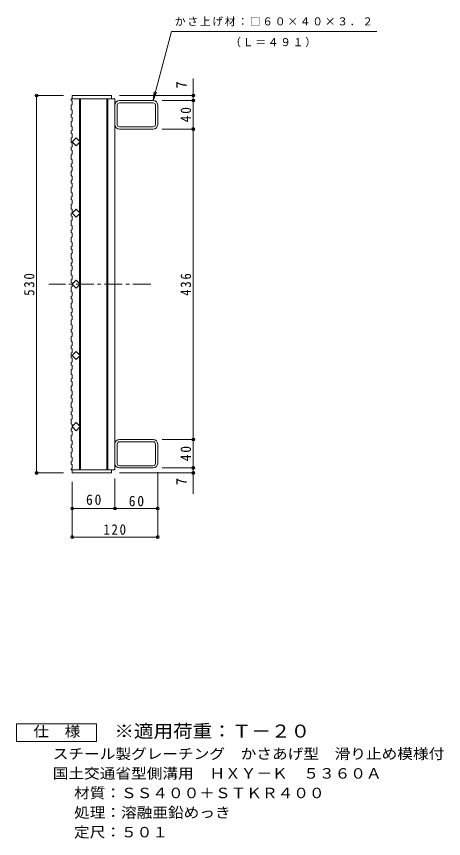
# Model space of a CAD drawing. Units: millimetres, scale not verified. Extents: x -547 to 819, y -687 to 676.
# Drawn here: x 219 to 819, y -536 to 618 of the extents above; entities that cross this region are included whole.
import ezdxf
from ezdxf.enums import TextEntityAlignment as Align

# ---------------------------------------------------------------- set-up
doc = ezdxf.new("R2010")
doc.units = ezdxf.units.MM
doc.header["$LTSCALE"] = 5
doc.header["$PDMODE"] = 32
doc.header["$PDSIZE"] = 4
doc.linetypes.add('CHAIN1', pattern=[8, 5, -1, 1, -1])
for name, color, linetype, lineweight in [('B-1', 2, 'Continuous', 9), ('B-2', 3, 'Continuous', 9), ('B-4', 7, 'Continuous', 9), ('B-A', 3, 'Continuous', 9), ('F-4_F-4ﾚｲﾔ', 2, 'Continuous', 9)]:
    doc.layers.add(name, color=color, linetype=linetype, lineweight=lineweight)
doc.layers.add('F-5_F-5ﾚｲﾔ', color=2, linetype='Continuous')
doc.styles.add('ＭＳ ゴシック', font='')
doc.styles.get('ＭＳ ゴシック').set_extended_font_data('MS Gothic')

msp = doc.modelspace()

# ---------------------------------------------------------------- linework, layer by layer
at = {"layer": 'B-1'}
for p, q in [((410.803, 500.109), (363.603, 500.109)), ((410.802, 496.909), (363.603, 496.909)), ((357.203, 493.709), (357.203, 466.509)), ((360.403, 466.509), (360.403, 493.709)), ((414.002, 466.509), (414.002, 493.709)), ((417.202, 466.509), (417.202, 493.709)), ((363.603, 463.309), (410.802, 463.309)), ((410.803, 460.109), (363.603, 460.109)), ((410.803, 24.109), (363.603, 24.109)), ((357.203, 17.709), (357.203, -9.491)), ((360.403, 17.709), (360.403, -9.491)), ((363.603, 20.909), (410.802, 20.909)), ((414.002, 17.709), (414.002, -9.491)), ((417.202, 17.709), (417.202, -9.491)), ((410.802, -12.691), (363.603, -12.691)), ((410.803, -15.891), (363.603, -15.891))]:
    msp.add_line(p, q, dxfattribs=at)
for centre, radius, start, end in [((363.603, 493.709), 6.4, 90, 180), ((363.603, 493.709), 3.2, 90, 180), ((410.802, 493.709), 3.2, 0, 90), ((410.803, 493.709), 6.4, 0, 90), ((363.603, 466.509), 6.4, 180, 270), ((363.603, 466.509), 3.2, 180, 270), ((410.802, 466.509), 3.2, 270, 0), ((410.803, 466.509), 6.4, 270, 0), ((363.603, 17.709), 6.4, 90, 180), ((410.803, 17.709), 6.4, 0, 90), ((363.603, 17.709), 3.2, 90, 180), ((410.802, 17.709), 3.2, 0, 90), ((363.603, -9.491), 6.4, 180, 270), ((363.603, -9.491), 3.2, 180, 270), ((410.802, -9.491), 3.2, 270, 0), ((410.803, -9.491), 6.4, 270, 0)]:
    msp.add_arc(centre, radius, start, end, dxfattribs=at)
at = {"layer": 'B-2'}
for p, q in [((295.702, 502.609), (357.203, 502.609)), ((297.203, 507.109), (352.203, 507.109)), ((297.203, 507.109), (297.203, 502.609)), ((307.202, 443.423), (307.202, 502.609)), ((308.703, 292.109), (308.703, 502.609)), ((345.703, 502.609), (345.703, 277.279)), ((347.203, 502.609), (347.203, 277.279)), ((352.203, 507.109), (352.203, 502.609)), ((357.203, 502.609), (357.203, 277.279)), ((307.202, 343.423), (307.202, 440.796)), ((307.202, 292.109), (307.202, 340.796)), ((307.202, 292.109), (307.202, 243.423)), ((308.703, 292.109), (308.703, -18.391)), ((345.703, -18.391), (345.703, 277.279)), ((347.203, -18.391), (347.203, 277.279)), ((357.203, -18.391), (357.203, 277.279)), ((307.202, 240.795), (307.202, 143.423)), ((307.202, 140.795), (307.202, 43.423)), ((307.202, 40.795), (307.202, -18.391)), ((295.702, -18.391), (357.203, -18.391)), ((297.203, -22.891), (297.203, -18.391)), ((297.203, -22.891), (352.203, -22.891)), ((352.203, -22.891), (352.203, -18.391))]:
    msp.add_line(p, q, dxfattribs=at)
at = {"layer": 'B-2', "linetype": 'CHAIN1'}
msp.add_line((407.542, 242.109), (264.179, 242.109), dxfattribs=at)
at = {"layer": 'B-2'}
for points in [[(308.516, 442.11), (302.859, 436.453), (297.203, 442.11), (302.859, 447.766)], [(308.516, 342.11), (302.859, 336.453), (297.203, 342.11), (302.859, 347.766)], [(308.516, 242.109), (302.859, 247.766), (297.203, 242.109), (302.859, 236.452)], [(308.516, 142.109), (302.859, 147.766), (297.203, 142.109), (302.859, 136.452)], [(308.516, 42.109), (302.859, 47.766), (297.203, 42.109), (302.859, 36.452)]]:
    msp.add_lwpolyline(points, close=True, dxfattribs=at)
at = {"layer": 'B-4'}
for p, q in [((410.803, 500.109), (436.794, 597.109)), ((436.794, 597.109), (725.173, 597.109)), ((467.203, -52.27), (467.203, 531.176)), ((410.803, 500.109), (412.434, 512.502)), ((410.803, 500.109), (415.586, 511.657)), ((284.703, 507.109), (245.703, 507.109)), ((247.203, -22.891), (247.203, 507.109)), ((363.703, 507.109), (468.702, 507.109)), ((423.303, 500.109), (468.702, 500.109)), ((423.303, 460.109), (468.702, 460.109)), ((423.303, 24.109), (468.702, 24.109)), ((284.703, -22.891), (245.703, -22.891)), ((363.703, -22.891), (468.702, -22.891)), ((417.203, -21.991), (417.203, -114.391)), ((423.303, -15.891), (468.702, -15.891)), ((357.203, -30.891), (357.203, -74.391)), ((297.203, -35.391), (297.203, -114.391)), ((297.203, -72.891), (417.203, -72.891)), ((297.203, -112.891), (417.202, -112.891))]:
    msp.add_line(p, q, dxfattribs=at)
for p in [(247.203, 507.109), (467.203, 507.109), (467.203, 500.109), (467.203, 460.109), (467.203, 24.109), (247.203, -22.891), (467.203, -15.891), (467.203, -22.891), (297.203, -72.891), (357.203, -72.891), (417.203, -72.891), (297.203, -112.891), (417.202, -112.891)]:
    msp.add_point(p, dxfattribs=at)
at = {"layer": 'B-A'}
for p, q in [((295.702, 502.609), (295.702, 500.691)), ((295.702, 493.578), (297.203, 494.578)), ((295.702, 493.578), (295.702, 487.579)), ((295.702, 487.579), (297.203, 486.578)), ((297.203, 481.466), (297.203, 486.578)), ((295.702, 480.465), (297.203, 481.466)), ((295.702, 480.465), (295.702, 477.466)), ((295.702, 477.466), (297.203, 476.465)), ((297.203, 476.465), (297.203, 471.353)), ((295.702, 470.352), (297.203, 471.353)), ((295.702, 470.352), (295.702, 464.353)), ((295.702, 464.353), (297.203, 463.353)), ((297.203, 458.24), (297.203, 463.353)), ((295.702, 457.24), (297.203, 458.24)), ((295.702, 457.24), (295.702, 454.24)), ((295.702, 454.24), (297.203, 453.24)), ((297.203, 453.24), (297.203, 448.127)), ((295.702, 447.127), (297.203, 448.127)), ((295.702, 447.127), (295.702, 441.127)), ((295.702, 441.127), (297.203, 440.127)), ((297.203, 435.014), (297.203, 440.127)), ((295.702, 434.014), (297.203, 435.014)), ((295.702, 434.014), (295.702, 431.014)), ((295.702, 431.014), (297.203, 430.014)), ((297.203, 430.014), (297.203, 424.901)), ((295.702, 423.901), (297.203, 424.901)), ((295.702, 423.901), (295.702, 417.901)), ((295.702, 417.901), (297.203, 416.901)), ((297.203, 411.788), (297.203, 416.901)), ((295.702, 410.788), (297.203, 411.788)), ((295.702, 410.788), (295.702, 407.788)), ((295.702, 407.788), (297.203, 406.788)), ((297.203, 406.788), (297.203, 401.675)), ((295.702, 400.675), (297.203, 401.675)), ((295.702, 400.675), (295.702, 394.675)), ((295.702, 394.675), (297.203, 393.675)), ((297.203, 388.562), (297.203, 393.675)), ((295.702, 387.562), (297.203, 388.562)), ((295.702, 387.562), (295.702, 384.562)), ((295.702, 384.562), (297.203, 383.562)), ((297.203, 383.562), (297.203, 378.449)), ((295.702, 377.449), (297.203, 378.449)), ((295.702, 377.449), (295.702, 371.449)), ((295.702, 371.449), (297.203, 370.449)), ((297.203, 365.336), (297.203, 370.449)), ((295.702, 364.336), (297.203, 365.336)), ((295.702, 364.336), (295.702, 361.336)), ((295.702, 361.336), (297.203, 360.336)), ((297.203, 360.336), (297.203, 355.223)), ((295.702, 354.223), (297.203, 355.223)), ((295.702, 354.223), (295.702, 348.223)), ((295.702, 348.223), (297.203, 347.223)), ((297.203, 342.11), (297.203, 347.223)), ((295.702, 341.11), (297.203, 342.11)), ((295.702, 341.11), (295.702, 338.11)), ((295.702, 338.11), (297.203, 337.11)), ((297.203, 337.11), (297.203, 331.997)), ((295.702, 330.996), (297.203, 331.997)), ((295.702, 330.996), (295.702, 324.997)), ((295.702, 324.997), (297.203, 323.997)), ((297.203, 318.884), (297.203, 323.997)), ((295.702, 317.884), (297.203, 318.884)), ((295.702, 317.884), (295.702, 314.883)), ((295.702, 314.883), (297.203, 313.884)), ((297.203, 313.884), (297.203, 308.77)), ((295.702, 307.77), (297.203, 308.77)), ((295.702, 307.77), (295.702, 301.771)), ((295.702, 301.771), (297.203, 300.77)), ((297.203, 295.658), (297.203, 300.77)), ((295.702, 294.657), (297.203, 295.658)), ((295.702, 294.657), (295.702, 291.657)), ((295.702, 291.657), (297.203, 290.657)), ((297.203, 290.657), (297.203, 285.544)), ((295.702, 284.544), (297.203, 285.544)), ((295.702, 284.544), (295.702, 278.544)), ((295.702, 278.544), (297.203, 277.544)), ((297.203, 272.431), (297.203, 277.544)), ((295.702, 271.431), (297.203, 272.431)), ((295.702, 271.431), (295.702, 268.431)), ((295.702, 268.431), (297.203, 267.431)), ((297.203, 267.431), (297.203, 262.318)), ((295.702, 261.318), (297.203, 262.318)), ((295.702, 261.318), (295.702, 255.318)), ((295.702, 255.318), (297.203, 254.318)), ((297.203, 249.205), (297.203, 254.318)), ((295.702, 248.205), (297.203, 249.205)), ((295.702, 248.205), (295.702, 245.205)), ((295.702, 245.205), (297.203, 244.205)), ((297.203, 244.205), (297.203, 239.092)), ((295.702, 238.092), (297.203, 239.092)), ((295.702, 238.092), (295.702, 232.092)), ((295.702, 232.092), (297.203, 231.092)), ((297.203, 225.979), (297.203, 231.092)), ((295.702, 224.979), (297.203, 225.979)), ((295.702, 224.979), (295.702, 221.979)), ((295.702, 221.979), (297.203, 220.979)), ((297.203, 220.979), (297.203, 215.866)), ((295.702, 214.866), (297.203, 215.866)), ((295.702, 214.866), (295.702, 208.866)), ((295.702, 208.866), (297.203, 207.866)), ((297.203, 202.753), (297.203, 207.866)), ((295.702, 201.753), (297.203, 202.753)), ((295.702, 201.753), (295.702, 198.753)), ((295.702, 198.753), (297.203, 197.753)), ((297.203, 197.753), (297.203, 192.64)), ((295.702, 191.64), (297.203, 192.64)), ((295.702, 191.64), (295.702, 185.64)), ((295.702, 185.64), (297.203, 184.64)), ((295.702, 178.527), (297.203, 179.527)), ((295.702, 178.527), (295.702, 175.527)), ((295.702, 175.527), (297.203, 174.527)), ((297.203, 179.527), (297.203, 184.64)), ((297.203, 174.527), (297.203, 169.414)), ((295.702, 168.414), (297.203, 169.414)), ((295.702, 168.414), (295.702, 162.414)), ((295.702, 162.414), (297.203, 161.414)), ((295.702, 155.301), (297.203, 156.301)), ((295.702, 155.301), (295.702, 152.301)), ((295.702, 152.301), (297.203, 151.301)), ((297.203, 156.301), (297.203, 161.414)), ((297.203, 151.301), (297.203, 146.188)), ((295.702, 145.188), (297.203, 146.188)), ((295.702, 145.188), (295.702, 139.188)), ((295.702, 139.188), (297.203, 138.188)), ((295.702, 132.075), (297.203, 133.075)), ((295.702, 132.075), (295.702, 129.075)), ((295.702, 129.075), (297.203, 128.075)), ((297.203, 133.075), (297.203, 138.188)), ((297.203, 128.075), (297.203, 122.962)), ((295.702, 121.962), (297.203, 122.962)), ((295.702, 121.962), (295.702, 115.962)), ((295.702, 115.962), (297.203, 114.962)), ((295.702, 108.849), (297.203, 109.849)), ((295.702, 108.849), (295.702, 105.849)), ((295.702, 105.849), (297.203, 104.849)), ((297.203, 109.849), (297.203, 114.962)), ((297.203, 104.849), (297.203, 99.736)), ((295.702, 98.736), (297.203, 99.736)), ((295.702, 98.736), (295.702, 92.736)), ((295.702, 92.736), (297.203, 91.736)), ((295.702, 85.623), (297.203, 86.623)), ((295.702, 85.623), (295.702, 82.623)), ((295.702, 82.623), (297.203, 81.623)), ((297.203, 86.623), (297.203, 91.736)), ((297.203, 81.623), (297.203, 76.51)), ((295.702, 75.51), (297.203, 76.51)), ((295.702, 75.51), (295.702, 69.51)), ((295.702, 69.51), (297.203, 68.51)), ((295.702, 62.397), (297.203, 63.397)), ((295.702, 62.397), (295.702, 59.397)), ((295.702, 59.397), (297.203, 58.397)), ((297.203, 63.397), (297.203, 68.51)), ((297.203, 58.397), (297.203, 53.284)), ((295.702, 52.284), (297.203, 53.284)), ((295.702, 52.284), (295.702, 46.284)), ((295.702, 46.284), (297.203, 45.284)), ((295.702, 39.171), (297.203, 40.171)), ((295.702, 39.171), (295.702, 36.171)), ((295.702, 36.171), (297.203, 35.171)), ((297.203, 40.171), (297.203, 45.284)), ((297.203, 35.171), (297.203, 30.058)), ((295.702, 29.058), (297.203, 30.058)), ((295.702, 29.058), (295.702, 23.058)), ((295.702, 23.058), (297.203, 22.058)), ((295.702, 15.945), (297.203, 16.945)), ((295.702, 15.945), (295.702, 12.945)), ((295.702, 12.945), (297.203, 11.945)), ((297.203, 16.945), (297.203, 22.058)), ((297.203, 11.945), (297.203, 6.832)), ((295.702, 5.832), (297.203, 6.832)), ((295.702, 5.832), (295.702, -0.168)), ((295.702, -0.168), (297.203, -1.168)), ((295.702, -7.281), (297.203, -6.281)), ((295.702, -7.281), (295.702, -10.281)), ((295.702, -10.281), (297.203, -11.281)), ((297.203, -6.281), (297.203, -1.168)), ((297.203, -11.281), (297.203, -16.394)), ((295.702, -17.394), (297.203, -16.394)), ((295.702, -17.394), (295.702, -18.391))]:
    msp.add_line(p, q, dxfattribs=at)
msp.add_lwpolyline([(295.702, 500.691), (297.203, 499.691), (297.203, 494.578)], dxfattribs=at)
at = {"layer": 'F-4_F-4ﾚｲﾔ'}
msp.add_lwpolyline([(218.824, -400.141), (218.824, -375.14), (331.324, -375.14), (331.324, -400.141)], close=True, dxfattribs=at)

# ---------------------------------------------------------------- texts
at = {"layer": 'B-4', "color": 2, "style": 'ＭＳ ゴシック'}
for p in [(462.202, 517.188), (462.202, -40.063)]:
    msp.add_text('7', height=14.66, rotation=90, dxfattribs=at).set_placement(p, align=Align.BOTTOM_LEFT)
at = {"layer": 'B-4', "char_height": 11, "attachment_point": 7, "style": 'ＭＳ ゴシック'}
for s, insert in [('\\T1.17;かさ上げ材：□６０×４０×３．２', (441.321, 604.456)), ('\\T1.17;（Ｌ＝４９１）', (519.191, 575.018))]:
    msp.add_mtext(s, dxfattribs=dict(at, insert=insert))
at = {"layer": 'B-4', "color": 2, "char_height": 14.66, "attachment_point": 7, "rotation": 90, "style": 'ＭＳ ゴシック'}
for s, insert in [('\\T1.27;\\W0.95;40', (464.203, 469.484)), ('\\T1.27;\\W0.9;530', (244.203, 225.859)), ('\\T1.27;\\W0.9;436', (464.203, 225.859)), ('\\T1.27;\\W0.95;40', (464.203, -6.516))]:
    msp.add_mtext(s, dxfattribs=dict(at, insert=insert))
at = {"layer": 'B-4', "color": 2, "char_height": 14.66, "attachment_point": 7, "style": 'ＭＳ ゴシック'}
for s, insert in [('\\T1.27;\\W0.95;60', (316.578, -67.891)), ('\\T1.27;\\W0.95;60', (376.578, -69.891)), ('\\T1.27;\\W0.9;120', (340.953, -109.891))]:
    msp.add_mtext(s, dxfattribs=dict(at, insert=insert))
at = {"layer": 'F-4_F-4ﾚｲﾔ', "style": 'ＭＳ ゴシック', "width": 1.1}
for s, p in [('仕\u3000様', (242.574, -397.64)), ('スチール製グレーチング\u3000かさあげ型\u3000滑り止め模様付', (269.869, -429.101)), ('国土交通省型側溝用\u3000ＨＸＹ－Ｋ\u3000５３６０Ａ', (269.869, -456.601)), ('材質：ＳＳ４００＋ＳＴＫＲ４００', (299.725, -484.1)), ('処理：溶融亜鉛めっき', (299.725, -511.6)), ('定尺：５０１', (299.725, -539.101))]:
    msp.add_text(s, height=14.66, dxfattribs=at).set_placement(p, align=Align.BOTTOM_LEFT)
at = {"layer": 'F-5_F-5ﾚｲﾔ', "color": 3, "style": 'ＭＳ ゴシック', "width": 1.1}
msp.add_text('※適用荷重：Ｔ－２０', height=18.33, dxfattribs=at).set_placement((356.324, -400.141), align=Align.BOTTOM_LEFT)

doc.saveas('drawing.dxf')
